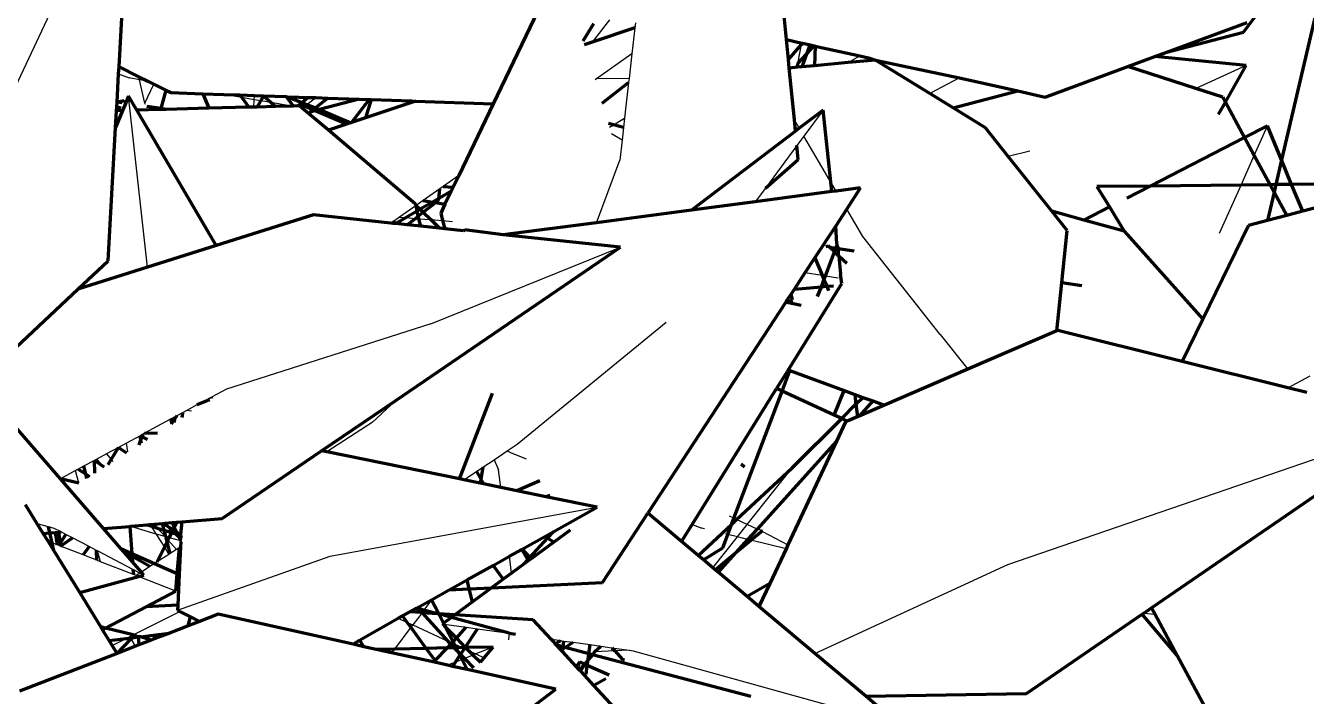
# Model space of a CAD drawing. Header units: millimetres. Extents: x 4307 to 31003, y 2809 to 20009.
# Drawn here: x 7540.7 to 7598.8, y 8070.7 to 8101.1 of the extents above; entities that cross this region are included whole.
import ezdxf

# ---------------------------------------------------------------- set-up
doc = ezdxf.new("R2010")
doc.units = ezdxf.units.MM
doc.layers.add('ProfileEdges', color=7, linetype='Continuous')

msp = doc.modelspace()

# ---------------------------------------------------------------- linework, layer by layer
for p, q in [((7537.809, 8093.196), (7545.527, 8109.587)), ((7567.191, 8101.403), (7566.399, 8100.39)), ((7568.362, 8101.26), (7568.337, 8101.038)), ((7568.337, 8101.038), (7568.202, 8099.853)), ((7575.728, 8099.42), (7575.902, 8100.275)), ((7575.902, 8100.275), (7575.916, 8100.344)), ((7568.202, 8099.853), (7566.599, 8098.727)), ((7568.202, 8099.853), (7568.075, 8098.741)), ((7578.005, 8099.458), (7578.534, 8099.764)), ((7544.928, 8098.949), (7545.403, 8098.761)), ((7545.872, 8098.68), (7545.838, 8098.819)), ((7596.064, 8099.322), (7593.783, 8098.289)), ((7545.872, 8098.68), (7545.403, 8098.761)), ((7546.253, 8098.614), (7545.872, 8098.68)), ((7546.112, 8097.612), (7545.872, 8098.68)), ((7546.112, 8097.612), (7546.516, 8098.483)), ((7566.599, 8098.727), (7566.533, 8098.681)), ((7568.075, 8098.741), (7566.599, 8098.727)), ((7568.055, 8098.563), (7567.87, 8096.945)), ((7568.075, 8098.741), (7568.055, 8098.563)), ((7583.058, 8098.761), (7581.716, 8098.059)), ((7546.23, 8090.177), (7545.378, 8097.933)), ((7546.144, 8097.56), (7546.112, 8097.612)), ((7550.51, 8097.875), (7549.701, 8098.015)), ((7551.079, 8097.776), (7550.51, 8097.875)), ((7551.059, 8097.441), (7551.079, 8097.776)), ((7551.079, 8097.776), (7551.09, 8097.967)), ((7551.37, 8097.726), (7551.079, 8097.776)), ((7551.847, 8097.643), (7551.37, 8097.726)), ((7552.754, 8097.486), (7551.847, 8097.643)), ((7553.468, 8097.557), (7553.869, 8097.871)), ((7553.253, 8097.39), (7553.363, 8097.476)), ((7553.363, 8097.476), (7553.468, 8097.557)), ((7576.873, 8097.301), (7576.004, 8096.126)), ((7567.191, 8096.538), (7567.363, 8096.641)), ((7567.363, 8096.641), (7567.87, 8096.945)), ((7567.822, 8096.52), (7567.755, 8095.937)), ((7567.87, 8096.945), (7567.822, 8096.52)), ((7575.795, 8096.482), (7575.572, 8096.862)), ((7596.427, 8095.25), (7597.022, 8096.59)), ((7567.755, 8095.937), (7567.284, 8096.234)), ((7567.755, 8095.937), (7567.653, 8095.035)), ((7576.004, 8096.126), (7575.688, 8095.699)), ((7577.229, 8094.036), (7576.004, 8096.126)), ((7575.688, 8095.699), (7574.259, 8093.771)), ((7586.252, 8095.438), (7585.272, 8095.206)), ((7566.591, 8092.201), (7567.653, 8095.035)), ((7595.83, 8093.908), (7596.427, 8095.25)), ((7560.349, 8094.338), (7559.648, 8093.846)), ((7559.496, 8093.739), (7558.742, 8093.21)), ((7559.648, 8093.846), (7559.496, 8093.739)), ((7574.259, 8093.771), (7573.799, 8093.149)), ((7577.466, 8093.632), (7577.229, 8094.036)), ((7594.858, 8091.722), (7595.83, 8093.908)), ((7558.423, 8092.986), (7557.666, 8092.454)), ((7558.742, 8093.21), (7558.423, 8092.986)), ((7557.666, 8092.454), (7557.433, 8092.29)), ((7557.666, 8092.454), (7557.963, 8092.43)), ((7557.963, 8092.43), (7558.391, 8092.395)), ((7558.391, 8092.395), (7558.546, 8092.382)), ((7558.546, 8092.382), (7559.081, 8092.339)), ((7578.676, 8091.569), (7577.946, 8092.813)), ((7557.433, 8092.29), (7557.277, 8092.181)), ((7559.081, 8092.339), (7559.62, 8092.295)), ((7559.62, 8092.295), (7560.069, 8092.258)), ((7582.177, 8087.138), (7578.676, 8091.569)), ((7559.092, 8087.614), (7567.682, 8091.088)), ((7576.067, 8089.943), (7576.829, 8089.817)), ((7576.829, 8089.817), (7576.983, 8089.792)), ((7576.983, 8089.792), (7577.558, 8089.696)), ((7575.221, 8088.651), (7575.48, 8088.702)), ((7559.092, 8087.614), (7549.813, 8084.66)), ((7563.001, 8082.156), (7569.765, 8087.696)), ((7582.177, 8087.138), (7583.446, 8085.558)), ((7597.953, 8084.712), (7598.963, 8085.256)), ((7549.132, 8084.292), (7548.48, 8083.938)), ((7549.813, 8084.66), (7549.132, 8084.292)), ((7548.022, 8083.691), (7547.824, 8083.583)), ((7548.48, 8083.938), (7548.022, 8083.691)), ((7548.232, 8083.651), (7548.022, 8083.691)), ((7557.494, 8084.14), (7556.425, 8083.14)), ((7547.248, 8083.272), (7546.104, 8082.652)), ((7547.563, 8083.442), (7547.248, 8083.272)), ((7547.306, 8083.059), (7547.248, 8083.272)), ((7547.824, 8083.583), (7547.563, 8083.442)), ((7556.425, 8083.14), (7554.375, 8081.812)), ((7585.259, 8076.706), (7604.101, 8083.181)), ((7545.902, 8082.543), (7545.285, 8082.209)), ((7546.038, 8082.617), (7545.902, 8082.543)), ((7546.104, 8082.652), (7546.038, 8082.617)), ((7544.922, 8082.013), (7544.371, 8081.715)), ((7545.285, 8082.209), (7544.922, 8082.013)), ((7545.351, 8081.812), (7545.285, 8082.209)), ((7562.554, 8081.858), (7563.001, 8082.156)), ((7543.83, 8081.422), (7543.337, 8081.155)), ((7543.943, 8081.483), (7543.83, 8081.422)), ((7544.371, 8081.715), (7543.943, 8081.483)), ((7543.943, 8081.483), (7544.264, 8081.118)), ((7544.371, 8081.715), (7544.585, 8081.461)), ((7544.585, 8081.461), (7544.661, 8081.371)), ((7561.449, 8081.122), (7561.951, 8081.456)), ((7561.951, 8081.456), (7562.554, 8081.858)), ((7561.951, 8081.456), (7562.158, 8080.997)), ((7562.554, 8081.858), (7562.702, 8081.777)), ((7562.702, 8081.777), (7563.407, 8081.498)), ((7542.976, 8080.96), (7542.287, 8080.587)), ((7543.089, 8081.021), (7542.976, 8080.96)), ((7543.121, 8080.388), (7542.976, 8080.96)), ((7543.337, 8081.155), (7543.089, 8081.021)), ((7560.578, 8080.542), (7561.149, 8080.923)), ((7561.149, 8080.923), (7561.449, 8081.122)), ((7562.259, 8080.197), (7562.158, 8080.997)), ((7573.437, 8078.516), (7575.477, 8081.086)), ((7554.521, 8077.086), (7566.633, 8079.301)), ((7541.747, 8078.414), (7541.238, 8078.551)), ((7545.468, 8078.443), (7546.613, 8078.098)), ((7546.349, 8078.517), (7546.39, 8078.452)), ((7546.39, 8078.452), (7546.613, 8078.098)), ((7546.537, 8078.533), (7546.692, 8078.357)), ((7547.022, 8078.574), (7547.12, 8078.457)), ((7547.12, 8078.457), (7547.33, 8078.156)), ((7570.94, 8078.523), (7571.372, 8078.352)), ((7572.828, 8078.799), (7572.635, 8078.888)), ((7572.955, 8078.74), (7572.828, 8078.799)), ((7573.437, 8078.516), (7572.955, 8078.74)), ((7572.993, 8077.957), (7573.437, 8078.516)), ((7573.878, 8078.312), (7573.437, 8078.516)), ((7542.01, 8078.343), (7541.747, 8078.414)), ((7542.326, 8078.178), (7542.01, 8078.343)), ((7542.533, 8078.07), (7542.326, 8078.178)), ((7542.837, 8077.912), (7542.533, 8078.07)), ((7543.584, 8077.522), (7542.837, 8077.912)), ((7546.613, 8078.098), (7547, 8077.483)), ((7546.613, 8078.098), (7547.017, 8077.987)), ((7546.692, 8078.357), (7547.017, 8077.987)), ((7547.017, 8077.987), (7547.066, 8077.974)), ((7547.066, 8077.974), (7547.22, 8077.932)), ((7547.081, 8077.914), (7547.165, 8077.819)), ((7547.22, 8077.932), (7547.667, 8077.809)), ((7547.39, 8078.137), (7547.719, 8077.845)), ((7571.504, 8078.32), (7571.372, 8078.352)), ((7571.877, 8076.551), (7572.993, 8077.957)), ((7572.55, 8078.065), (7572.459, 8078.087)), ((7572.993, 8077.957), (7572.55, 8078.065)), ((7573.454, 8077.844), (7572.993, 8077.957)), ((7574.12, 8078.243), (7573.878, 8078.312)), ((7574.134, 8078.194), (7574.12, 8078.243)), ((7574.134, 8078.194), (7575.277, 8077.593)), ((7541.908, 8077.687), (7541.727, 8077.758)), ((7542.132, 8077.6), (7541.908, 8077.687)), ((7542.226, 8077.563), (7542.132, 8077.6)), ((7542.297, 8077.536), (7542.226, 8077.563)), ((7543.323, 8077.135), (7542.297, 8077.536)), ((7543.922, 8077.346), (7543.584, 8077.522)), ((7543.968, 8077.322), (7543.922, 8077.346)), ((7544.101, 8076.832), (7543.968, 8077.322)), ((7545.578, 8076.482), (7543.968, 8077.322)), ((7547, 8077.483), (7547.2, 8077.163)), ((7547.165, 8077.819), (7547.545, 8077.387)), ((7547.545, 8077.387), (7547.266, 8077.206)), ((7547.688, 8077.479), (7547.545, 8077.387)), ((7547.667, 8077.809), (7547.711, 8077.757)), ((7547.711, 8077.757), (7547.719, 8077.845)), ((7573.596, 8077.81), (7573.454, 8077.844)), ((7575.195, 8077.42), (7573.596, 8077.81)), ((7543.932, 8076.898), (7543.323, 8077.135)), ((7544.101, 8076.832), (7543.932, 8076.898)), ((7545.596, 8076.249), (7544.101, 8076.832)), ((7546.559, 8076.747), (7546.346, 8076.61)), ((7546.676, 8076.824), (7546.559, 8076.747)), ((7547.2, 8077.163), (7546.676, 8076.824)), ((7547.266, 8077.206), (7547.2, 8077.163)), ((7547.603, 8074.63), (7554.521, 8077.086)), ((7562.749, 8076.312), (7562.652, 8077.079)), ((7576.493, 8072.674), (7585.259, 8076.706)), ((7545.895, 8076.317), (7545.578, 8076.482)), ((7545.716, 8076.202), (7545.596, 8076.249)), ((7545.895, 8076.317), (7545.716, 8076.202)), ((7545.832, 8076.157), (7545.716, 8076.202)), ((7547.52, 8075.498), (7545.832, 8076.157)), ((7546.075, 8076.223), (7545.895, 8076.317)), ((7546.346, 8076.61), (7545.958, 8076.358)), ((7559.119, 8075.107), (7558.773, 8074.634)), ((7545.585, 8073.512), (7547.698, 8074.581)), ((7558.685, 8074.519), (7558.264, 8073.965)), ((7558.773, 8074.634), (7558.685, 8074.519)), ((7591.928, 8074.44), (7591.405, 8074.489)), ((7558.181, 8073.856), (7557.432, 8072.872)), ((7557.611, 8074.265), (7558.019, 8074.078)), ((7558.019, 8074.078), (7558.264, 8073.965)), ((7558.264, 8073.965), (7558.181, 8073.856)), ((7558.264, 8073.965), (7559.859, 8073.232)), ((7559.611, 8074.01), (7559.685, 8073.999)), ((7559.685, 8073.999), (7560.695, 8073.858)), ((7560.695, 8073.858), (7561.204, 8073.786)), ((7544.636, 8073.032), (7545.263, 8073.349)), ((7545.263, 8073.349), (7545.585, 8073.512)), ((7545.488, 8073.328), (7545.461, 8073.374)), ((7545.686, 8072.998), (7545.488, 8073.328)), ((7559.859, 8073.232), (7560.046, 8073.147)), ((7561.204, 8073.786), (7562.639, 8073.585)), ((7562.639, 8073.585), (7562.61, 8073.294)), ((7564.54, 8073.318), (7564.677, 8073.299)), ((7564.643, 8073.206), (7564.677, 8073.299)), ((7564.677, 8073.299), (7564.975, 8073.257)), ((7564.975, 8073.257), (7565.122, 8073.236)), ((7565.122, 8073.236), (7565.547, 8073.177)), ((7557.432, 8072.872), (7557.302, 8072.702)), ((7560.046, 8073.147), (7560.144, 8073.102)), ((7560.144, 8073.102), (7560.507, 8072.935)), ((7560.507, 8072.935), (7560.608, 8072.889)), ((7560.608, 8072.889), (7560.814, 8072.794)), ((7560.814, 8072.794), (7561.128, 8072.65)), ((7561.128, 8072.65), (7561.005, 8072.6)), ((7561.913, 8072.964), (7561.128, 8072.65)), ((7561.128, 8072.65), (7561.505, 8072.476)), ((7565.547, 8073.177), (7566.308, 8073.07)), ((7566.308, 8073.07), (7566.79, 8073.002)), ((7567.427, 8072.786), (7566.507, 8072.739)), ((7566.79, 8073.002), (7567.295, 8072.931)), ((7567.295, 8072.931), (7568.084, 8072.82)), ((7568.084, 8072.82), (7567.427, 8072.786)), ((7568.084, 8072.82), (7568.261, 8072.796)), ((7568.261, 8072.796), (7580.343, 8069.441)), ((7560.203, 8072.279), (7559.848, 8072.137)), ((7560.503, 8072.399), (7560.203, 8072.279)), ((7560.614, 8072.444), (7560.503, 8072.399)), ((7561.005, 8072.6), (7560.614, 8072.444)), ((7561.505, 8072.476), (7561.559, 8072.452)), ((7565.835, 8071.916), (7565.838, 8072.287)), ((7565.898, 8071.848), (7566.113, 8072.162)), ((7566.113, 8072.162), (7566.204, 8072.295))]:
    msp.add_line(p, q)
at = {"layer": 'ProfileEdges', "lineweight": 211}
for p, q in [((7595.943, 8100.845), (7598.766, 8104.622)), ((7544.945, 8099.261), (7545.182, 8103.47)), ((7564.935, 8103.887), (7561.911, 8097.591)), ((7599.533, 8103.043), (7597.664, 8095.043)), ((7575.211, 8100.5), (7575.075, 8101.862)), ((7565.991, 8100.449), (7566.484, 8101.231)), ((7592.465, 8099.938), (7596.101, 8101.283)), ((7568.337, 8101.038), (7566.399, 8100.39)), ((7592.465, 8099.938), (7595.943, 8100.845)), ((7566.399, 8100.39), (7566.045, 8100.271)), ((7575.211, 8100.5), (7575.916, 8100.344)), ((7575.3, 8099.599), (7575.211, 8100.5)), ((7575.3, 8099.599), (7575.902, 8100.275)), ((7575.902, 8100.275), (7575.956, 8100.335)), ((7575.916, 8100.344), (7575.956, 8100.335)), ((7575.956, 8100.335), (7576.284, 8100.263)), ((7576.136, 8099.856), (7576.284, 8100.263)), ((7576.136, 8099.856), (7576.476, 8100.22)), ((7576.284, 8100.263), (7576.476, 8100.22)), ((7576.476, 8100.22), (7576.521, 8100.21)), ((7576.521, 8100.21), (7576.483, 8099.318)), ((7576.521, 8100.21), (7578.534, 8099.764)), ((7591.926, 8099.739), (7592.465, 8099.938)), ((7575.339, 8099.213), (7575.3, 8099.599)), ((7575.714, 8099.248), (7575.728, 8099.42)), ((7575.728, 8099.42), (7576.136, 8099.856)), ((7575.921, 8099.267), (7576.136, 8099.856)), ((7578.005, 8099.458), (7576.483, 8099.318)), ((7578.902, 8099.54), (7578.005, 8099.458)), ((7578.534, 8099.764), (7578.931, 8099.676)), ((7578.931, 8099.676), (7578.902, 8099.54)), ((7579.257, 8099.572), (7578.902, 8099.54)), ((7578.931, 8099.676), (7579.257, 8099.572)), ((7581.716, 8098.059), (7579.257, 8099.572)), ((7579.257, 8099.572), (7583.058, 8098.761)), ((7590.7, 8099.286), (7591.926, 8099.739)), ((7596.064, 8099.322), (7591.926, 8099.739)), ((7544.856, 8097.665), (7544.928, 8098.949)), ((7544.928, 8098.949), (7544.945, 8099.261)), ((7544.945, 8099.261), (7545.838, 8098.819)), ((7545.838, 8098.819), (7546.253, 8098.614)), ((7575.714, 8099.248), (7575.339, 8099.213)), ((7575.572, 8096.862), (7575.339, 8099.213)), ((7575.921, 8099.267), (7575.714, 8099.248)), ((7576.483, 8099.318), (7575.921, 8099.267)), ((7586.948, 8097.898), (7590.7, 8099.286)), ((7593.783, 8098.289), (7590.7, 8099.286)), ((7595.119, 8097.671), (7596.064, 8099.322)), ((7546.253, 8098.614), (7546.516, 8098.483)), ((7546.516, 8098.483), (7547.071, 8098.209)), ((7547.071, 8098.209), (7546.833, 8097.373)), ((7547.071, 8098.209), (7547.293, 8098.099)), ((7566.858, 8097.622), (7568.055, 8098.563)), ((7583.058, 8098.761), (7585.701, 8098.175)), ((7594.997, 8097.896), (7593.783, 8098.289)), ((7544.844, 8097.457), (7544.856, 8097.665)), ((7545.171, 8097.721), (7544.856, 8097.665)), ((7545.089, 8097.631), (7544.856, 8097.665)), ((7545.257, 8097.641), (7545.109, 8097.285)), ((7545.257, 8097.641), (7545.171, 8097.721)), ((7545.378, 8097.933), (7545.257, 8097.641)), ((7545.748, 8097.301), (7545.378, 8097.933)), ((7547.293, 8098.099), (7548.74, 8098.049)), ((7548.74, 8098.049), (7549.016, 8097.387)), ((7548.74, 8098.049), (7549.701, 8098.015)), ((7549.701, 8098.015), (7550.424, 8097.99)), ((7550.424, 8097.99), (7550.51, 8097.875)), ((7550.424, 8097.99), (7551.09, 8097.967)), ((7550.51, 8097.875), (7550.838, 8097.435)), ((7551.09, 8097.967), (7551.5, 8097.953)), ((7551.21, 8097.445), (7551.37, 8097.726)), ((7551.37, 8097.726), (7551.5, 8097.953)), ((7551.5, 8097.953), (7551.847, 8097.643)), ((7551.5, 8097.953), (7552.518, 8097.918)), ((7551.847, 8097.643), (7552.044, 8097.467)), ((7552.852, 8097.488), (7552.518, 8097.918)), ((7552.518, 8097.918), (7552.669, 8097.879)), ((7552.713, 8097.911), (7552.669, 8097.879)), ((7552.669, 8097.879), (7553.238, 8097.65)), ((7552.713, 8097.911), (7553.514, 8097.883)), ((7553.053, 8097.493), (7553.238, 8097.65)), ((7553.238, 8097.65), (7553.514, 8097.883)), ((7553.238, 8097.65), (7553.468, 8097.557)), ((7553.514, 8097.883), (7553.869, 8097.871)), ((7554.417, 8097.852), (7553.849, 8097.404)), ((7553.869, 8097.871), (7554.417, 8097.852)), ((7555.835, 8097.802), (7554.038, 8097.327)), ((7554.417, 8097.852), (7555.835, 8097.802)), ((7556.293, 8097.787), (7555.491, 8096.742)), ((7555.835, 8097.802), (7556.293, 8097.787)), ((7556.376, 8097.784), (7556.119, 8096.952)), ((7558.299, 8097.681), (7556.119, 8096.952)), ((7556.293, 8097.787), (7556.376, 8097.784)), ((7556.376, 8097.784), (7558.227, 8097.719)), ((7558.299, 8097.681), (7558.227, 8097.719)), ((7558.396, 8097.713), (7558.299, 8097.681)), ((7558.396, 8097.713), (7561.911, 8097.591)), ((7582.769, 8097.41), (7581.716, 8098.059)), ((7582.769, 8097.41), (7585.701, 8098.175)), ((7585.701, 8098.175), (7586.948, 8097.898)), ((7594.803, 8097.119), (7595.119, 8097.671)), ((7595.119, 8097.671), (7594.997, 8097.896)), ((7595.989, 8096.06), (7595.119, 8097.671)), ((7545.109, 8097.285), (7544.791, 8096.521)), ((7544.791, 8096.521), (7544.834, 8097.277)), ((7544.834, 8097.277), (7544.844, 8097.457)), ((7545.109, 8097.285), (7544.834, 8097.277)), ((7545.02, 8097.383), (7544.844, 8097.457)), ((7546.821, 8097.33), (7545.748, 8097.301)), ((7549.343, 8091.159), (7545.748, 8097.301)), ((7546.833, 8097.373), (7546.201, 8097.466)), ((7546.833, 8097.373), (7546.821, 8097.33)), ((7547.08, 8097.336), (7546.821, 8097.33)), ((7547.08, 8097.336), (7546.833, 8097.373)), ((7549.016, 8097.387), (7547.08, 8097.336)), ((7550.838, 8097.435), (7549.016, 8097.387)), ((7551.059, 8097.441), (7550.838, 8097.435)), ((7551.21, 8097.445), (7551.059, 8097.441)), ((7552.044, 8097.467), (7551.21, 8097.445)), ((7552.754, 8097.486), (7552.044, 8097.467)), ((7552.852, 8097.488), (7552.754, 8097.486)), ((7553.053, 8097.493), (7552.852, 8097.488)), ((7553.128, 8097.495), (7553.053, 8097.493)), ((7553.24, 8097.528), (7553.128, 8097.495)), ((7553.253, 8097.39), (7553.128, 8097.495)), ((7553.363, 8097.476), (7553.24, 8097.528)), ((7553.533, 8097.154), (7553.253, 8097.39)), ((7553.738, 8097.316), (7553.363, 8097.476)), ((7553.468, 8097.557), (7553.849, 8097.404)), ((7553.609, 8097.214), (7553.533, 8097.154)), ((7554.437, 8096.39), (7553.533, 8097.154)), ((7553.738, 8097.316), (7553.609, 8097.214)), ((7553.837, 8097.274), (7553.609, 8097.214)), ((7553.849, 8097.404), (7553.738, 8097.316)), ((7553.837, 8097.274), (7553.738, 8097.316)), ((7554.038, 8097.327), (7553.837, 8097.274)), ((7555.266, 8096.667), (7553.837, 8097.274)), ((7553.849, 8097.404), (7554.038, 8097.327)), ((7554.038, 8097.327), (7555.459, 8096.731)), ((7561.911, 8097.591), (7560.349, 8094.338)), ((7576.873, 8097.301), (7575.795, 8096.482)), ((7577.229, 8094.036), (7576.873, 8097.301)), ((7584.242, 8096.503), (7582.769, 8097.41)), ((7544.45, 8090.467), (7544.791, 8096.521)), ((7555.266, 8096.667), (7554.437, 8096.39)), ((7555.459, 8096.731), (7555.266, 8096.667)), ((7555.491, 8096.742), (7555.459, 8096.731)), ((7556.119, 8096.952), (7555.491, 8096.742)), ((7567.363, 8096.641), (7567.142, 8096.699)), ((7567.822, 8096.52), (7567.363, 8096.641)), ((7575.623, 8096.351), (7575.572, 8096.862)), ((7575.795, 8096.482), (7575.623, 8096.351)), ((7585.272, 8095.206), (7584.242, 8096.503)), ((7597.022, 8096.59), (7595.989, 8096.06)), ((7597.664, 8095.043), (7597.022, 8096.59)), ((7558.381, 8093.058), (7554.437, 8096.39)), ((7575.623, 8096.351), (7570.906, 8092.769)), ((7595.989, 8096.06), (7591.703, 8093.862)), ((7596.427, 8095.25), (7595.989, 8096.06)), ((7575.751, 8095.066), (7575.688, 8095.699)), ((7574.259, 8093.771), (7575.751, 8095.066)), ((7587.243, 8092.724), (7585.272, 8095.206)), ((7597.144, 8093.923), (7596.427, 8095.25)), ((7597.664, 8095.043), (7597.403, 8093.926)), ((7598.125, 8093.934), (7597.664, 8095.043)), ((7560.349, 8094.338), (7560.099, 8093.818)), ((7559.441, 8093.297), (7559.496, 8093.739)), ((7560.009, 8093.63), (7559.441, 8093.297)), ((7559.648, 8093.846), (7560.099, 8093.818)), ((7560.009, 8093.63), (7559.725, 8093.04)), ((7560.099, 8093.818), (7560.009, 8093.63)), ((7577.276, 8093.607), (7573.799, 8093.149)), ((7577.276, 8093.607), (7577.229, 8094.036)), ((7577.466, 8093.632), (7577.276, 8093.607)), ((7578.578, 8093.778), (7577.466, 8093.632)), ((7577.946, 8092.813), (7578.578, 8093.778)), ((7591.703, 8093.862), (7589.282, 8093.835)), ((7589.282, 8093.835), (7589.866, 8092.92)), ((7591.703, 8093.862), (7590.644, 8093.319)), ((7595.83, 8093.908), (7591.703, 8093.862)), ((7597.144, 8093.923), (7595.83, 8093.908)), ((7597.325, 8093.588), (7597.023, 8092.295)), ((7597.403, 8093.926), (7597.144, 8093.923)), ((7597.325, 8093.588), (7597.144, 8093.923)), ((7597.403, 8093.926), (7597.325, 8093.588)), ((7597.899, 8092.524), (7597.325, 8093.588)), ((7598.125, 8093.934), (7597.403, 8093.926)), ((7603.517, 8093.994), (7598.125, 8093.934)), ((7598.63, 8092.716), (7598.125, 8093.934)), ((7603.517, 8093.994), (7598.63, 8092.716)), ((7558.423, 8092.986), (7558.381, 8093.058)), ((7558.423, 8092.986), (7558.605, 8092.807)), ((7558.463, 8092.723), (7558.423, 8092.986)), ((7559.167, 8093.136), (7558.605, 8092.807)), ((7558.742, 8093.21), (7559.167, 8093.136)), ((7558.744, 8092.67), (7559.309, 8093.112)), ((7559.441, 8093.297), (7559.167, 8093.136)), ((7559.167, 8093.136), (7559.309, 8093.112)), ((7559.309, 8093.112), (7559.43, 8093.206)), ((7559.309, 8093.112), (7559.725, 8093.04)), ((7559.43, 8093.206), (7559.441, 8093.297)), ((7559.725, 8093.04), (7559.532, 8092.638)), ((7573.799, 8093.149), (7570.906, 8092.769)), ((7553.758, 8092.55), (7549.343, 8091.159)), ((7557.277, 8092.181), (7553.758, 8092.55)), ((7557.963, 8092.43), (7557.499, 8092.157)), ((7558.463, 8092.723), (7557.963, 8092.43)), ((7558.017, 8092.103), (7558.391, 8092.395)), ((7558.391, 8092.395), (7558.518, 8092.494)), ((7558.605, 8092.807), (7558.463, 8092.723)), ((7558.518, 8092.494), (7558.463, 8092.723)), ((7558.518, 8092.494), (7558.744, 8092.67)), ((7558.546, 8092.382), (7558.518, 8092.494)), ((7558.629, 8092.039), (7558.546, 8092.382)), ((7558.605, 8092.807), (7558.744, 8092.67)), ((7558.744, 8092.67), (7559.081, 8092.339)), ((7559.532, 8092.638), (7559.62, 8092.295)), ((7570.906, 8092.769), (7566.591, 8092.201)), ((7577.446, 8092.049), (7577.946, 8092.813)), ((7588.697, 8092.321), (7587.243, 8092.724)), ((7587.941, 8091.845), (7587.243, 8092.724)), ((7589.866, 8092.92), (7588.697, 8092.321)), ((7589.866, 8092.92), (7590.534, 8091.812)), ((7597.899, 8092.524), (7597.023, 8092.295)), ((7598.63, 8092.716), (7597.899, 8092.524)), ((7557.384, 8092.169), (7557.277, 8092.181)), ((7557.433, 8092.29), (7557.384, 8092.169)), ((7557.499, 8092.157), (7557.384, 8092.169)), ((7558.017, 8092.103), (7557.499, 8092.157)), ((7558.629, 8092.039), (7558.017, 8092.103)), ((7559.477, 8091.95), (7558.629, 8092.039)), ((7559.081, 8092.339), (7559.477, 8091.95)), ((7559.715, 8091.925), (7559.477, 8091.95)), ((7559.62, 8092.295), (7559.715, 8091.925)), ((7560.565, 8091.835), (7559.715, 8091.925)), ((7560.565, 8091.835), (7560.563, 8091.909)), ((7560.565, 8091.835), (7560.615, 8091.872)), ((7562.373, 8091.646), (7560.615, 8091.872)), ((7566.591, 8092.201), (7562.373, 8091.646)), ((7576.499, 8090.602), (7577.446, 8092.049)), ((7577.494, 8091.249), (7577.446, 8092.049)), ((7587.7, 8089.487), (7587.941, 8091.845)), ((7590.534, 8091.812), (7588.697, 8092.321)), ((7590.534, 8091.812), (7594.096, 8087.824)), ((7596.171, 8092.072), (7594.096, 8087.824)), ((7597.023, 8092.295), (7596.171, 8092.072)), ((7567.682, 8091.088), (7562.373, 8091.646)), ((7577.494, 8091.249), (7577.538, 8091.261)), ((7577.494, 8091.249), (7577.503, 8091.169)), ((7549.343, 8091.159), (7546.23, 8090.177)), ((7557.494, 8084.14), (7567.682, 8091.088)), ((7576.983, 8089.792), (7577.392, 8090.874)), ((7577.001, 8091.115), (7577.106, 8091.144)), ((7577.162, 8091.091), (7577.106, 8091.144)), ((7577.162, 8091.091), (7577.457, 8091.046)), ((7577.392, 8090.874), (7577.162, 8091.091)), ((7577.392, 8090.874), (7577.457, 8091.046)), ((7577.557, 8090.719), (7577.392, 8090.874)), ((7577.457, 8091.046), (7577.503, 8091.169)), ((7577.557, 8091.031), (7577.457, 8091.046)), ((7577.503, 8091.169), (7577.557, 8091.031)), ((7577.557, 8091.031), (7578.288, 8090.919)), ((7577.557, 8091.031), (7577.557, 8090.719)), ((7577.557, 8090.719), (7577.594, 8090.684)), ((7577.594, 8090.684), (7577.659, 8089.866)), ((7577.949, 8090.351), (7577.594, 8090.684)), ((7543.076, 8089.183), (7544.45, 8090.467)), ((7546.23, 8090.177), (7543.076, 8089.183)), ((7576.067, 8089.943), (7576.499, 8090.602)), ((7576.499, 8090.602), (7576.829, 8089.817)), ((7575.574, 8089.189), (7576.067, 8089.943)), ((7576.796, 8089.296), (7576.915, 8089.613)), ((7576.829, 8089.817), (7576.915, 8089.613)), ((7576.915, 8089.613), (7576.983, 8089.792)), ((7576.915, 8089.613), (7577.04, 8089.317)), ((7577.729, 8089.447), (7577.659, 8089.866)), ((7587.475, 8087.291), (7587.7, 8089.487)), ((7587.7, 8089.487), (7588.612, 8089.348)), ((7538.519, 8084.928), (7543.076, 8089.183)), ((7575.221, 8088.651), (7575.42, 8088.954)), ((7575.288, 8085.52), (7577.729, 8089.447)), ((7575.42, 8088.954), (7575.574, 8089.189)), ((7575.48, 8088.702), (7575.42, 8088.954)), ((7575.574, 8089.189), (7576.796, 8089.296)), ((7576.626, 8088.849), (7576.796, 8089.296)), ((7576.796, 8089.296), (7577.04, 8089.317)), ((7577.04, 8089.317), (7577.348, 8089.344)), ((7577.04, 8089.317), (7577.123, 8089.119)), ((7575.183, 8088.593), (7568.924, 8079.031)), ((7575.183, 8088.593), (7575.221, 8088.651)), ((7575.231, 8088.582), (7575.183, 8088.593)), ((7575.231, 8088.582), (7575.48, 8088.702)), ((7575.874, 8088.441), (7575.231, 8088.582)), ((7594.096, 8087.824), (7593.158, 8085.906)), ((7587.475, 8087.291), (7583.446, 8085.558)), ((7587.519, 8087.31), (7587.475, 8087.291)), ((7593.158, 8085.906), (7587.519, 8087.31)), ((7575.288, 8085.52), (7574.767, 8084.681)), ((7575.013, 8084.568), (7575.363, 8085.492)), ((7575.363, 8085.492), (7575.288, 8085.52)), ((7575.363, 8085.492), (7577.835, 8084.592)), ((7583.446, 8085.558), (7579.658, 8083.927)), ((7597.953, 8084.712), (7593.158, 8085.906)), ((7542.287, 8080.587), (7538.519, 8084.928)), ((7549.147, 8084.235), (7549.132, 8084.292)), ((7560.387, 8080.581), (7561.88, 8084.468)), ((7570.94, 8078.523), (7574.767, 8084.681)), ((7572.828, 8078.799), (7575.013, 8084.568)), ((7575.013, 8084.568), (7574.767, 8084.681)), ((7577.378, 8083.477), (7575.013, 8084.568)), ((7577.378, 8083.477), (7577.835, 8084.592)), ((7577.835, 8084.592), (7578.312, 8084.418)), ((7578.312, 8084.418), (7578.366, 8083.966)), ((7578.312, 8084.418), (7578.684, 8084.282)), ((7578.366, 8083.966), (7578.684, 8084.282)), ((7578.684, 8084.282), (7579.13, 8084.12)), ((7598.82, 8084.496), (7597.953, 8084.712)), ((7549.047, 8084.171), (7548.48, 8083.938)), ((7554.129, 8081.862), (7557.494, 8084.14)), ((7577.718, 8083.32), (7578.366, 8083.966)), ((7578.366, 8083.966), (7578.434, 8083.4)), ((7579.13, 8084.12), (7578.508, 8083.433)), ((7579.658, 8083.927), (7578.508, 8083.433)), ((7579.13, 8084.12), (7579.658, 8083.927)), ((7547.248, 8083.272), (7547.418, 8083.227)), ((7547.418, 8083.227), (7547.306, 8083.059)), ((7547.563, 8083.442), (7547.418, 8083.227)), ((7547.418, 8083.227), (7547.524, 8083.199)), ((7547.824, 8083.583), (7547.787, 8083.367)), ((7575.477, 8081.086), (7577.718, 8083.32)), ((7577.718, 8083.32), (7577.378, 8083.477)), ((7577.891, 8083.167), (7577.485, 8082.301)), ((7577.973, 8083.202), (7577.718, 8083.32)), ((7577.973, 8083.202), (7577.891, 8083.167)), ((7578.434, 8083.4), (7577.973, 8083.202)), ((7578.508, 8083.433), (7578.434, 8083.4)), ((7545.902, 8082.543), (7545.992, 8082.498)), ((7545.937, 8082.355), (7545.902, 8082.543)), ((7545.992, 8082.498), (7546.038, 8082.617)), ((7546.104, 8082.652), (7546.693, 8082.669)), ((7544.585, 8081.461), (7544.922, 8082.013)), ((7544.922, 8082.013), (7545.288, 8081.771)), ((7545.851, 8082.131), (7545.937, 8082.355)), ((7545.937, 8082.355), (7545.992, 8082.498)), ((7545.965, 8082.204), (7545.937, 8082.355)), ((7545.992, 8082.498), (7546.237, 8082.377)), ((7577.485, 8082.301), (7573.878, 8078.312)), ((7577.485, 8082.301), (7575.277, 8077.593)), ((7543.843, 8080.849), (7543.83, 8081.422)), ((7544.264, 8081.118), (7543.83, 8081.422)), ((7544.447, 8081.235), (7544.585, 8081.461)), ((7549.62, 8078.793), (7554.129, 8081.862)), ((7554.375, 8081.812), (7554.129, 8081.862)), ((7560.387, 8080.581), (7554.375, 8081.812)), ((7543.089, 8081.021), (7543.417, 8080.812)), ((7543.337, 8081.155), (7543.417, 8080.812)), ((7543.417, 8080.812), (7543.601, 8080.695)), ((7543.417, 8080.812), (7543.465, 8080.608)), ((7561.149, 8080.923), (7561.352, 8080.574)), ((7561.449, 8081.122), (7561.352, 8080.574)), ((7572.955, 8078.74), (7575.477, 8081.086)), ((7573.156, 8081.27), (7573.308, 8081.138)), ((7543.121, 8080.388), (7542.287, 8080.587)), ((7544.238, 8078.339), (7542.287, 8080.587)), ((7560.578, 8080.542), (7560.387, 8080.581)), ((7561.319, 8080.39), (7560.578, 8080.542)), ((7561.352, 8080.574), (7561.319, 8080.39)), ((7561.478, 8080.357), (7561.319, 8080.39)), ((7561.352, 8080.574), (7561.478, 8080.357)), ((7562.259, 8080.197), (7561.478, 8080.357)), ((7562.986, 8080.048), (7562.259, 8080.197)), ((7564.025, 8080.499), (7562.986, 8080.048)), ((7591.767, 8074.737), (7599.757, 8080.207)), ((7564.451, 8079.748), (7562.986, 8080.048)), ((7564.451, 8079.748), (7564.41, 8079.876)), ((7566.633, 8079.301), (7564.451, 8079.748)), ((7541.238, 8078.551), (7540.708, 8079.413)), ((7564.664, 8078.202), (7566.633, 8079.301)), ((7566.871, 8075.895), (7568.924, 8079.031)), ((7570.456, 8077.745), (7568.924, 8079.031)), ((7541.51, 8078.109), (7541.238, 8078.551)), ((7545.468, 8078.443), (7545.43, 8078.421)), ((7545.468, 8078.443), (7546.218, 8078.506)), ((7546.218, 8078.506), (7546.349, 8078.517)), ((7546.218, 8078.506), (7546.39, 8078.452)), ((7546.349, 8078.517), (7546.537, 8078.533)), ((7546.39, 8078.452), (7546.692, 8078.357)), ((7546.537, 8078.533), (7546.912, 8078.565)), ((7546.912, 8078.565), (7546.947, 8078.568)), ((7546.991, 8078.263), (7546.912, 8078.565)), ((7546.947, 8078.568), (7547.022, 8078.574)), ((7546.947, 8078.568), (7547.12, 8078.457)), ((7547.022, 8078.574), (7547.35, 8078.602)), ((7547.12, 8078.457), (7547.393, 8078.284)), ((7547.35, 8078.602), (7547.557, 8078.619)), ((7547.35, 8078.602), (7547.449, 8078.399)), ((7547.557, 8078.619), (7547.449, 8078.399)), ((7547.557, 8078.619), (7547.786, 8078.638)), ((7547.786, 8078.638), (7547.737, 8078.065)), ((7547.786, 8078.638), (7549.62, 8078.793)), ((7570.456, 8077.745), (7570.94, 8078.523)), ((7571.208, 8077.113), (7572.724, 8078.524)), ((7572.55, 8078.065), (7572.724, 8078.524)), ((7572.724, 8078.524), (7572.828, 8078.799)), ((7572.724, 8078.524), (7572.955, 8078.74)), ((7541.51, 8078.109), (7541.809, 8078.134)), ((7541.727, 8077.758), (7541.51, 8078.109)), ((7541.809, 8078.134), (7541.747, 8078.414)), ((7541.809, 8078.134), (7542.041, 8078.154)), ((7541.908, 8077.687), (7541.809, 8078.134)), ((7542.041, 8078.154), (7542.194, 8078.167)), ((7542.041, 8078.154), (7542.132, 8077.6)), ((7542.194, 8078.167), (7542.326, 8078.178)), ((7542.194, 8078.167), (7542.278, 8077.65)), ((7542.278, 8077.65), (7542.533, 8078.07)), ((7542.297, 8077.536), (7542.837, 8077.912)), ((7544.238, 8078.339), (7545.43, 8078.421)), ((7545.029, 8077.428), (7544.238, 8078.339)), ((7545.43, 8078.421), (7545.523, 8077.209)), ((7546.692, 8078.357), (7546.991, 8078.263)), ((7547.066, 8077.974), (7546.991, 8078.263)), ((7546.991, 8078.263), (7547.33, 8078.156)), ((7547.066, 8077.974), (7547.081, 8077.914)), ((7547.126, 8077.741), (7547.081, 8077.914)), ((7547.22, 8077.932), (7547.165, 8077.819)), ((7547.33, 8078.156), (7547.22, 8077.932)), ((7547.33, 8078.156), (7547.393, 8078.284)), ((7547.33, 8078.156), (7547.39, 8078.137)), ((7547.39, 8078.137), (7547.61, 8078.068)), ((7547.449, 8078.399), (7547.393, 8078.284)), ((7547.393, 8078.284), (7547.556, 8078.18)), ((7547.449, 8078.399), (7547.556, 8078.18)), ((7547.556, 8078.18), (7547.61, 8078.068)), ((7547.556, 8078.18), (7547.737, 8078.065)), ((7547.61, 8078.068), (7547.719, 8077.845)), ((7547.61, 8078.068), (7547.737, 8078.065)), ((7547.757, 8078.022), (7547.719, 8077.845)), ((7547.737, 8078.065), (7547.759, 8078.051)), ((7547.737, 8078.065), (7547.757, 8078.022)), ((7563.228, 8077.401), (7564.253, 8077.973)), ((7563.579, 8077.015), (7564.381, 8077.893)), ((7564.253, 8077.973), (7564.664, 8078.202)), ((7564.381, 8077.893), (7564.253, 8077.973)), ((7564.381, 8077.893), (7564.664, 8078.202)), ((7564.662, 8077.716), (7564.381, 8077.893)), ((7565.407, 8078.263), (7564.662, 8077.716)), ((7572.323, 8077.465), (7572.55, 8078.065)), ((7573.878, 8078.312), (7573.454, 8077.844)), ((7573.596, 8077.81), (7574.12, 8078.243)), ((7541.985, 8077.339), (7541.727, 8077.758)), ((7541.985, 8077.339), (7541.908, 8077.687)), ((7543.161, 8075.429), (7541.985, 8077.339)), ((7542.226, 8077.563), (7542.278, 8077.65)), ((7542.278, 8077.65), (7542.297, 8077.536)), ((7543.584, 8077.522), (7543.323, 8077.135)), ((7543.932, 8076.898), (7543.922, 8077.346)), ((7545.029, 8077.428), (7545.523, 8077.209)), ((7545.178, 8077.257), (7545.029, 8077.428)), ((7547, 8077.483), (7546.676, 8076.824)), ((7547.126, 8077.741), (7547, 8077.483)), ((7547.165, 8077.819), (7547.126, 8077.741)), ((7547.266, 8077.206), (7547.126, 8077.741)), ((7547.587, 8076.29), (7547.688, 8077.479)), ((7547.734, 8077.509), (7547.677, 8076.25)), ((7547.734, 8077.509), (7547.688, 8077.479)), ((7547.747, 8077.787), (7547.711, 8077.757)), ((7547.711, 8077.757), (7547.744, 8077.718)), ((7547.719, 8077.845), (7547.747, 8077.787)), ((7547.744, 8077.718), (7547.734, 8077.509)), ((7562.652, 8077.079), (7563.205, 8077.388)), ((7563.205, 8077.388), (7563.228, 8077.401)), ((7563.205, 8077.388), (7563.483, 8076.91)), ((7563.228, 8077.401), (7563.579, 8077.015)), ((7564.662, 8077.716), (7563.63, 8076.959)), ((7571.208, 8077.113), (7570.456, 8077.745)), ((7571.448, 8076.911), (7572.323, 8077.465)), ((7573.454, 8077.844), (7572.908, 8077.24)), ((7572.908, 8077.24), (7573.596, 8077.81)), ((7575.195, 8077.42), (7574.458, 8075.848)), ((7575.277, 8077.593), (7575.195, 8077.42)), ((7545.534, 8077.06), (7545.178, 8077.257)), ((7545.552, 8076.826), (7545.178, 8077.257)), ((7545.523, 8077.209), (7546.559, 8076.747)), ((7545.523, 8077.209), (7545.534, 8077.06)), ((7546.346, 8076.61), (7545.534, 8077.06)), ((7545.534, 8077.06), (7545.552, 8076.826)), ((7545.958, 8076.358), (7545.552, 8076.826)), ((7546.559, 8076.747), (7547.587, 8076.29)), ((7561.907, 8076.663), (7562.652, 8077.079)), ((7563.319, 8076.731), (7562.749, 8076.312)), ((7563.319, 8076.731), (7563.483, 8076.91)), ((7563.507, 8076.868), (7563.319, 8076.731)), ((7563.483, 8076.91), (7563.579, 8077.015)), ((7563.483, 8076.91), (7563.507, 8076.868)), ((7563.63, 8076.959), (7563.507, 8076.868)), ((7563.579, 8077.015), (7563.63, 8076.959)), ((7571.448, 8076.911), (7571.208, 8077.113)), ((7571.877, 8076.551), (7571.448, 8076.911)), ((7571.976, 8076.468), (7572.908, 8077.24)), ((7572.908, 8077.24), (7572.109, 8076.356)), ((7543.161, 8075.429), (7545.832, 8076.157)), ((7545.578, 8076.482), (7545.596, 8076.249)), ((7545.832, 8076.157), (7546.075, 8076.223)), ((7546.075, 8076.223), (7545.958, 8076.358)), ((7547.52, 8075.498), (7547.587, 8076.29)), ((7547.587, 8076.29), (7547.677, 8076.25)), ((7547.677, 8076.25), (7547.613, 8074.859)), ((7560.728, 8076.005), (7561.907, 8076.663)), ((7561.907, 8076.663), (7562.369, 8076.033)), ((7562.749, 8076.312), (7562.369, 8076.033)), ((7571.976, 8076.468), (7571.877, 8076.551)), ((7572.109, 8076.356), (7571.976, 8076.468)), ((7573.427, 8075.249), (7572.109, 8076.356)), ((7559.119, 8075.107), (7559.918, 8075.553)), ((7559.918, 8075.553), (7560.728, 8076.005)), ((7559.918, 8075.553), (7560.831, 8075.598)), ((7560.831, 8075.598), (7560.728, 8076.005)), ((7560.831, 8075.598), (7561.843, 8075.647)), ((7560.978, 8075.013), (7560.831, 8075.598)), ((7561.843, 8075.647), (7560.978, 8075.013)), ((7562.369, 8076.033), (7561.843, 8075.647)), ((7561.843, 8075.647), (7566.871, 8075.895)), ((7574.458, 8075.848), (7573.427, 8075.249)), ((7574.458, 8075.848), (7573.965, 8074.798)), ((7544.119, 8073.872), (7543.161, 8075.429)), ((7546.172, 8074.789), (7547.52, 8075.498)), ((7558.433, 8074.724), (7559.119, 8075.107)), ((7559.445, 8074.47), (7559.119, 8075.107)), ((7560.978, 8075.013), (7560.174, 8074.423)), ((7573.965, 8074.798), (7573.427, 8075.249)), ((7544.33, 8073.82), (7546.172, 8074.789)), ((7547.613, 8074.859), (7546.172, 8074.789)), ((7547.613, 8074.859), (7547.603, 8074.63)), ((7547.603, 8074.63), (7547.698, 8074.581)), ((7547.698, 8074.581), (7548.179, 8074.337)), ((7549.436, 8074.447), (7548.6, 8074.123)), ((7555.566, 8073.087), (7549.436, 8074.447)), ((7557.611, 8074.265), (7557.804, 8074.373)), ((7557.804, 8074.373), (7558.13, 8074.554)), ((7558.019, 8074.078), (7557.804, 8074.373)), ((7558.13, 8074.554), (7558.433, 8074.724)), ((7558.625, 8074.523), (7558.13, 8074.554)), ((7558.773, 8074.634), (7558.433, 8074.724)), ((7558.433, 8074.724), (7558.625, 8074.523)), ((7558.685, 8074.519), (7558.625, 8074.523)), ((7559.386, 8074.473), (7558.685, 8074.519)), ((7558.685, 8074.519), (7559.859, 8073.232)), ((7559.386, 8074.473), (7558.773, 8074.634)), ((7559.445, 8074.47), (7559.386, 8074.473)), ((7559.661, 8074.046), (7559.445, 8074.47)), ((7560.174, 8074.423), (7559.445, 8074.47)), ((7560.017, 8074.308), (7559.445, 8074.47)), ((7560.174, 8074.423), (7560.017, 8074.308)), ((7563.731, 8074.193), (7560.174, 8074.423)), ((7576.493, 8072.674), (7573.965, 8074.798)), ((7586.101, 8070.858), (7591.341, 8074.446)), ((7591.341, 8074.446), (7591.405, 8074.489)), ((7592.932, 8072.581), (7591.341, 8074.446)), ((7591.405, 8074.489), (7591.767, 8074.737)), ((7591.767, 8074.737), (7591.928, 8074.44)), ((7591.928, 8074.44), (7592.932, 8072.581)), ((7544.33, 8073.82), (7544.119, 8073.872)), ((7544.195, 8073.749), (7544.119, 8073.872)), ((7544.195, 8073.749), (7544.33, 8073.82)), ((7545.585, 8073.512), (7544.33, 8073.82)), ((7548.078, 8073.922), (7547.235, 8073.596)), ((7548.078, 8073.922), (7548.179, 8074.337)), ((7548.6, 8074.123), (7548.078, 8073.922)), ((7548.179, 8074.337), (7548.6, 8074.123)), ((7555.846, 8073.28), (7557.611, 8074.265)), ((7558.181, 8073.856), (7558.019, 8074.078)), ((7558.877, 8072.902), (7558.181, 8073.856)), ((7559.661, 8074.046), (7559.611, 8074.01)), ((7559.611, 8074.01), (7559.753, 8073.866)), ((7560.017, 8074.308), (7559.661, 8074.046)), ((7559.753, 8073.866), (7559.685, 8073.999)), ((7560.094, 8073.199), (7559.753, 8073.866)), ((7559.753, 8073.866), (7560.247, 8073.367)), ((7562.639, 8073.585), (7560.017, 8074.308)), ((7560.247, 8073.367), (7560.695, 8073.858)), ((7564.54, 8073.318), (7563.731, 8074.193)), ((7544.5, 8073.253), (7544.195, 8073.749)), ((7544.5, 8073.253), (7545.263, 8073.349)), ((7544.636, 8073.032), (7544.5, 8073.253)), ((7544.855, 8072.676), (7545.488, 8073.328)), ((7545.263, 8073.349), (7545.461, 8073.374)), ((7545.461, 8073.374), (7545.542, 8073.384)), ((7545.488, 8073.328), (7545.542, 8073.384)), ((7545.542, 8073.384), (7545.811, 8073.418)), ((7545.811, 8073.418), (7545.585, 8073.512)), ((7545.915, 8073.431), (7545.811, 8073.418)), ((7545.811, 8073.418), (7545.839, 8073.057)), ((7546.4, 8073.273), (7545.839, 8073.057)), ((7545.915, 8073.431), (7546.753, 8073.536)), ((7546.4, 8073.273), (7545.915, 8073.431)), ((7546.46, 8073.297), (7546.4, 8073.273)), ((7547.235, 8073.596), (7546.46, 8073.297)), ((7546.753, 8073.536), (7546.46, 8073.297)), ((7546.753, 8073.536), (7547.235, 8073.596)), ((7555.566, 8073.087), (7555.846, 8073.28)), ((7555.846, 8073.28), (7556.053, 8072.979)), ((7559.859, 8073.232), (7559.995, 8073.091)), ((7560.094, 8073.199), (7560.247, 8073.367)), ((7560.247, 8073.367), (7560.64, 8072.938)), ((7560.64, 8072.938), (7561.204, 8073.786)), ((7562.639, 8073.585), (7562.923, 8073.545)), ((7564.643, 8073.206), (7564.54, 8073.318)), ((7564.73, 8073.112), (7564.975, 8073.257)), ((7565.086, 8072.969), (7565.122, 8073.236)), ((7544.855, 8072.676), (7540.436, 8070.969)), ((7544.855, 8072.676), (7544.636, 8073.032)), ((7545.686, 8072.998), (7544.855, 8072.676)), ((7545.839, 8073.057), (7545.686, 8072.998)), ((7555.566, 8073.087), (7555.552, 8073.116)), ((7556.053, 8072.979), (7555.566, 8073.087)), ((7556.609, 8072.855), (7556.053, 8072.979)), ((7557.432, 8072.872), (7556.609, 8072.855)), ((7557.302, 8072.702), (7556.609, 8072.855)), ((7559.245, 8072.27), (7557.302, 8072.702)), ((7558.877, 8072.902), (7557.432, 8072.872)), ((7559.84, 8072.921), (7558.877, 8072.902)), ((7559.28, 8072.349), (7558.877, 8072.902)), ((7559.28, 8072.349), (7559.84, 8072.921)), ((7559.84, 8072.921), (7559.995, 8073.091)), ((7560.151, 8072.928), (7559.84, 8072.921)), ((7559.995, 8073.091), (7560.046, 8073.147)), ((7559.995, 8073.091), (7560.151, 8072.928)), ((7560.046, 8073.147), (7560.094, 8073.199)), ((7560.144, 8073.102), (7560.094, 8073.199)), ((7560.232, 8072.929), (7560.144, 8073.102)), ((7560.232, 8072.929), (7560.151, 8072.928)), ((7560.151, 8072.928), (7560.327, 8072.744)), ((7560.507, 8072.935), (7560.232, 8072.929)), ((7560.327, 8072.744), (7560.232, 8072.929)), ((7560.407, 8072.587), (7560.327, 8072.744)), ((7560.327, 8072.744), (7560.436, 8072.63)), ((7560.407, 8072.587), (7560.436, 8072.63)), ((7560.436, 8072.63), (7560.608, 8072.889)), ((7560.436, 8072.63), (7560.614, 8072.444)), ((7560.64, 8072.938), (7560.507, 8072.935)), ((7560.608, 8072.889), (7560.64, 8072.938)), ((7561.913, 8072.964), (7560.64, 8072.938)), ((7560.64, 8072.938), (7560.814, 8072.794)), ((7560.814, 8072.794), (7561.005, 8072.6)), ((7561.505, 8072.476), (7561.913, 8072.964)), ((7564.73, 8073.112), (7564.643, 8073.206)), ((7564.79, 8073.047), (7564.73, 8073.112)), ((7565.086, 8072.969), (7564.79, 8073.047)), ((7564.994, 8072.826), (7564.79, 8073.047)), ((7564.994, 8072.826), (7565.074, 8072.877)), ((7565.058, 8072.757), (7564.994, 8072.826)), ((7565.058, 8072.757), (7565.074, 8072.877)), ((7565.681, 8072.083), (7565.058, 8072.757)), ((7565.074, 8072.877), (7565.086, 8072.969)), ((7565.074, 8072.877), (7565.18, 8072.944)), ((7565.18, 8072.944), (7565.086, 8072.969)), ((7565.18, 8072.944), (7565.547, 8073.177)), ((7566.253, 8072.661), (7565.18, 8072.944)), ((7566.215, 8072.382), (7566.253, 8072.661)), ((7566.253, 8072.661), (7566.308, 8073.07)), ((7566.423, 8072.616), (7566.253, 8072.661)), ((7566.507, 8072.739), (7566.423, 8072.616)), ((7566.507, 8072.739), (7566.79, 8073.002)), ((7567.295, 8072.931), (7567.427, 8072.786)), ((7567.427, 8072.786), (7567.78, 8072.399)), ((7578.809, 8070.728), (7576.493, 8072.674)), ((7559.245, 8072.27), (7559.28, 8072.349)), ((7559.848, 8072.137), (7559.245, 8072.27)), ((7560.075, 8072.086), (7559.848, 8072.137)), ((7560.075, 8072.086), (7560.203, 8072.279)), ((7560.738, 8071.939), (7560.075, 8072.086)), ((7560.203, 8072.279), (7560.407, 8072.587)), ((7560.503, 8072.399), (7560.407, 8072.587)), ((7560.738, 8071.939), (7560.503, 8072.399)), ((7560.614, 8072.444), (7561.02, 8072.019)), ((7561.005, 8072.6), (7561.332, 8072.27)), ((7561.332, 8072.27), (7561.505, 8072.476)), ((7565.838, 8072.287), (7565.681, 8072.083)), ((7565.835, 8071.916), (7565.681, 8072.083)), ((7566.057, 8072.188), (7565.835, 8071.916)), ((7566.057, 8072.188), (7565.838, 8072.287)), ((7566.215, 8072.382), (7566.057, 8072.188)), ((7566.113, 8072.162), (7566.057, 8072.188)), ((7566.181, 8072.131), (7566.113, 8072.162)), ((7566.127, 8071.726), (7566.181, 8072.131)), ((7566.181, 8072.131), (7566.204, 8072.295)), ((7567.176, 8071.68), (7566.181, 8072.131)), ((7566.204, 8072.295), (7566.215, 8072.382)), ((7566.423, 8072.616), (7566.215, 8072.382)), ((7573.604, 8070.723), (7566.423, 8072.616)), ((7567.78, 8072.399), (7567.865, 8072.389)), ((7592.932, 8072.581), (7594.687, 8069.331)), ((7564.748, 8071.05), (7560.738, 8071.939)), ((7565.898, 8071.848), (7565.835, 8071.916)), ((7566.049, 8071.684), (7565.898, 8071.848)), ((7566.049, 8071.684), (7566.127, 8071.726)), ((7566.485, 8071.212), (7566.049, 8071.684)), ((7567.028, 8071.528), (7566.485, 8071.212)), ((7556.361, 8064.689), (7564.748, 8071.05)), ((7567.415, 8070.205), (7566.485, 8071.212)), ((7578.809, 8070.728), (7586.101, 8070.858)), ((7580.343, 8069.441), (7578.809, 8070.728))]:
    msp.add_line(p, q, dxfattribs=at)

doc.saveas('drawing.dxf')
